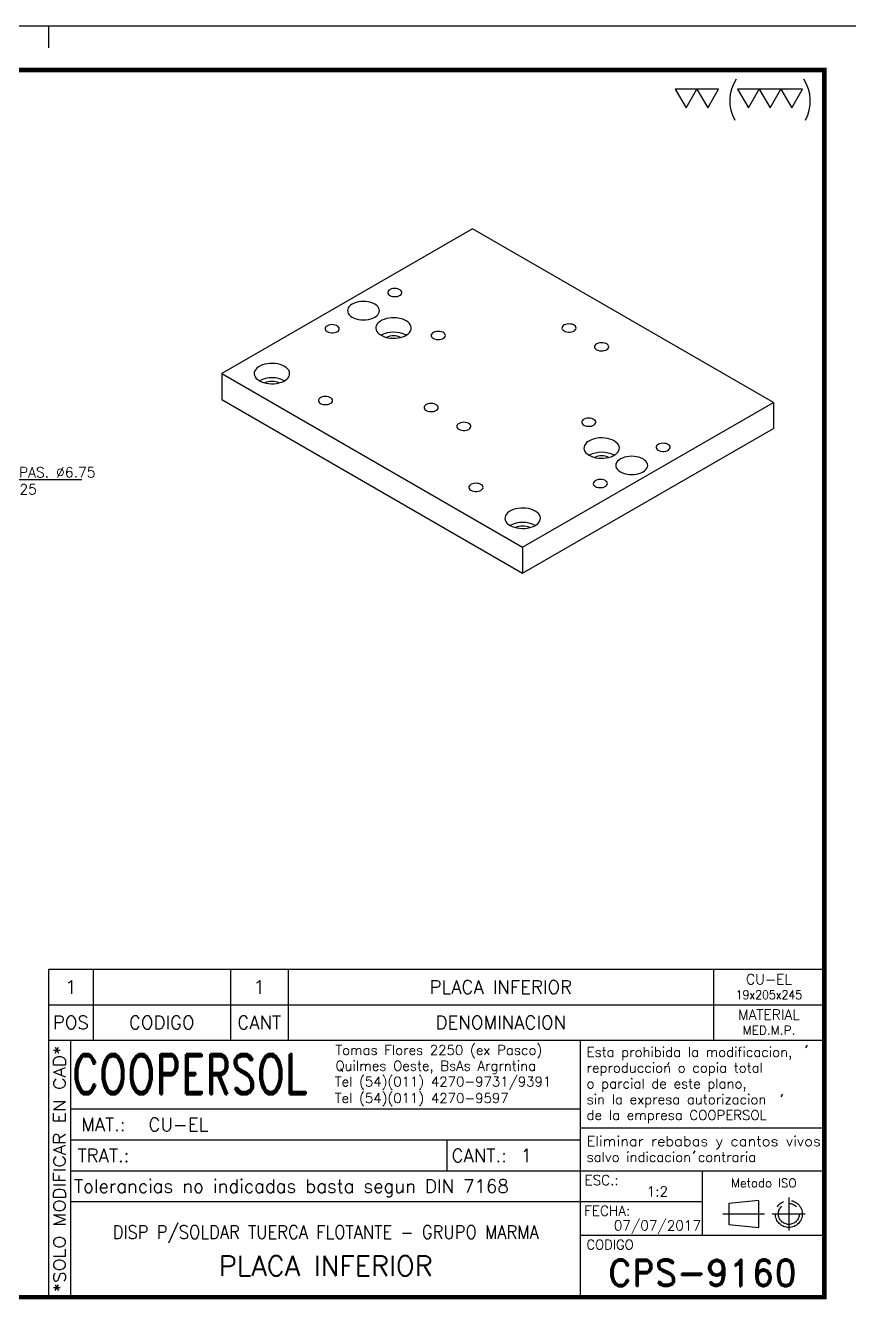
# Model space of a CAD drawing. Extents: x -13768 to 18086, y -10615 to 1188.
# Drawn here: x 5178 to 5549, y -1757 to -1178 of the extents above; entities that cross this region are included whole.
import ezdxf
from ezdxf import colors
from ezdxf.entities.mleader import LeaderData, LeaderLine
from ezdxf.enums import TextEntityAlignment as Align
from ezdxf.math import Vec2, Vec3

# ---------------------------------------------------------------- set-up
doc = ezdxf.new("R2010")
doc.units = 0
doc.header["$LTSCALE"] = 7.5
doc.header["$MEASUREMENT"] = 0
doc.linetypes.add('CENTER', pattern=[2, 1.25, -0.25, 0.25, -0.25])
doc.layers.get('0').update_dxf_attribs({"linetype": 'CONTINUOUS'})
for name, color, linetype in [('1', 1, 'CENTER'), ('CO', 3, 'CONTINUOUS'), ('FI', 1, 'CONTINUOUS')]:
    doc.layers.add(name, color=color, linetype=linetype)
doc.styles.add('ROMAND', font='ROMAND')
doc.styles.add('ROMANS', font='ROMANS.SHX')

# ---------------------------------------------------------------- blocks, each defined once
blk = doc.blocks.new('A3G')
blk.add_line((235, 292), (235, 297))
blk.add_lwpolyline([(0, 297), (420, 297), (420, 0), (0, 0)], close=True)
at = {"const_width": 1}
blk.add_lwpolyline([(25, 287), (410, 287), (410, 10), (25, 10)], close=True, dxfattribs=at)
blk = doc.blocks.new('COOPERSOLROT-02')
for p, q in [((0, 58), (175, 58)), ((0, 0), (0, 58)), ((5, 0), (5, 58)), ((120, 0), (120, 58)), ((175, 0), (175, 58)), ((5, 42.5), (120, 42.5)), ((120, 38.19), (175, 38.19)), ((5, 35.5), (120, 35.5)), ((89.89, 28.5), (89.89, 35.5)), ((5, 28.5), (175, 28.5)), ((147.5, 14), (147.5, 28.5)), ((147.5, 21.5), (5, 21.5)), ((120, 14), (175, 14)), ((0, 0), (175, 0))]:
    blk.add_line(p, q)
at = {"color": 1, "linetype": 'CENTER'}
blk.add_line((166.98, 22.51), (166.98, 15.06), dxfattribs=at)
for points in [[(152.09, 18.79), (161.93, 18.79)], [(163.26, 18.79), (170.71, 18.79)]]:
    blk.add_lwpolyline(points, dxfattribs=at)
at = {"layer": '1'}
for points in [[(170.85, 56.26), (171.21, 56.85)], [(139.66, 52.43), (140.02, 53.02)], [(165.28, 45.22), (165.64, 45.81)], [(145.46, 32.42), (145.82, 33.01)]]:
    blk.add_lwpolyline(points, dxfattribs=at)
blk.add_lwpolyline([(160.25, 18.79), (160.25, 21.83), (153.47, 21.16), (153.47, 16.41), (160.25, 15.74)], close=True, dxfattribs=at)
for radius in [3.05, 2.37]:
    blk.add_circle((166.98, 18.79), radius, dxfattribs=at)
at = {"style": 'ROMANS', "width": 0.996387}
blk.add_text('*SOLO MODIFICAR EN CAD*', height=2.7, rotation=90, dxfattribs=at).set_placement((3.77, 1.09), (3.77, 56.81), align=Align.FIT)
at = {"style": 'ROMAND', "width": 0.75}
blk.add_text('COOPERSOL', height=9, dxfattribs=at).set_placement((5.26, 45.85))
at = {"style": 'ROMANS'}
for s, p in [('MAT.:', (7.32, 37.47)), ('TRAT.:', (6.5, 30.47)), ('CANT.:', (90.89, 30.47)), ('Tolerancias no indicadas basta segun DIN 7168', (5.7, 23.56))]:
    blk.add_text(s, height=3, dxfattribs=at).set_placement(p)
for tag, height, style, p in [('CONJUNTO', 2.3, 'ROMANS', (62.5, 17.5)), ('SUBCONJUNTO', 3, 'ROMANS', (62.5, 11.5)), ('DENOMINACION', 4.5, 'ROMANS', (62.5, 4.75)), ('COD-PLA', 6, 'ROMAND', (147.5, 5.5))]:
    blk.add_attdef(tag, text='', height=height, dxfattribs=dict(style=style)).set_placement(p, align=Align.MIDDLE)
at = {"layer": '1', "style": 'ROMANS'}
for s, height, p in [('Tomas Flores 2250 (ex Pasco)', 2.2, (64.69, 54.68)), ('Esta prohibida la modificacion,', 2.2, (121.36, 54.23)), ('Quilmes Oeste, BsAs Argrntina', 2.2, (64.69, 51.12)), ('reproduccion o copia total', 2.2, (121.36, 50.67)), ('Tel (54)(011) 4270-9731/9391', 2.2, (64.55, 47.56)), ('o parcial de este plano,', 2.2, (121.36, 47.11)), ('Tel (54)(011) 4270-9597', 2.2, (64.55, 43.83)), ('sin la expresa autorizacion ', 2.2, (121.36, 43.55)), ('de la empresa COOPERSOL', 2.2, (121.36, 39.99)), ('salvo indicacion contraria', 2.2, (121.36, 30.54)), ('ESC.:', 2.25, (120.89, 25.29)), ('FECHA:', 2.25, (120.81, 18.36)), ('CODIGO', 2.16, (121.33, 10.78))]:
    blk.add_text(s, height=height, dxfattribs=at).set_placement(p)
at = {"layer": '1', "style": 'ROMANS', "width": 0.96139}
blk.add_text('Eliminar rebabas y cantos vivos', height=2.2, dxfattribs=at).set_placement((121.34, 34.1), (174.21, 34.1), align=Align.FIT)
at = {"layer": '1', "style": 'ROMANS'}
blk.add_text('Metodo ISO', height=1.948, dxfattribs=at).set_placement((161.34, 25.77), align=Align.MIDDLE)
for tag, p in [('MAT', (22.51, 37.47)), ('TRAT', (22.51, 30.47)), ('CANT', (106.49, 30.47))]:
    blk.add_attdef(tag, p, '', height=3, dxfattribs=at)
for tag, p in [('ESC', (137.33, 22.73)), ('FECHA', (137.33, 15.06))]:
    blk.add_attdef(tag, text='', height=2.25, dxfattribs=at).set_placement(p, align=Align.CENTER)
blk = doc.blocks.new('LISPIE')
blk.add_line((0, 0), (0, 8))
at = {"layer": 'FI', "color": 7}
for p, q in [((0, 8), (175, 8)), ((10, 8), (10, 0)), ((41, 8), (41, 0)), ((54, 8), (54, 0)), ((150, 8), (150, 0))]:
    blk.add_line(p, q, dxfattribs=at)
at = {"style": 'ROMANS'}
for tag, height, p in [('MATERIAL', 2.3, (162.5, 5.75)), ('POS', 3, (5, 4)), ('CODIGO', 3, (25.5, 4)), ('CANT', 3, (47.5, 4)), ('DENOMINACION', 3, (102, 4)), ('MED.M.P.', 2, (162.5, 2.25))]:
    blk.add_attdef(tag, text='', height=height, dxfattribs=at).set_placement(p, align=Align.MIDDLE)

msp = doc.modelspace()

# ---------------------------------------------------------------- linework, layer by layer
at = {"layer": 'CO'}
for points in [[(5475.7968, -1215.07809), (5480.68511, -1206.6113), (5470.9085, -1206.6113)], [(5485.57341, -1215.07809), (5490.46172, -1206.6113), (5480.68511, -1206.6113)], [(5503.88933, -1215.07809), (5508.77764, -1206.6113), (5499.00103, -1206.6113)], [(5513.66594, -1215.07809), (5518.55425, -1206.6113), (5508.77764, -1206.6113)], [(5523.44255, -1215.07809), (5528.33086, -1206.6113), (5518.55425, -1206.6113)]]:
    msp.add_lwpolyline(points, close=True, dxfattribs=at)
for centre, start, end in [((5513.24219, -1212.0094), 146.52396769, 209.02319079), ((5514.08969, -1212.0094), 330.97680921, 33.47603231)]:
    msp.add_arc(centre, 17.76447, start, end, dxfattribs=at)
at = {"layer": 'FI'}
for p, q in [((5379.40925, -1269.74448), (5266.27217, -1335.05712)), ((5515.17375, -1348.11965), (5379.40925, -1269.74448)), ((5266.27217, -1335.05712), (5402.03667, -1413.4323)), ((5266.27217, -1335.05712), (5266.27217, -1346.81531)), ((5266.27217, -1346.81531), (5402.03667, -1425.19049)), ((5402.03667, -1413.4323), (5515.17375, -1348.11965)), ((5515.17375, -1348.11965), (5515.17375, -1359.87784)), ((5402.03667, -1425.19049), (5515.17375, -1359.87784)), ((5402.03667, -1413.4323), (5402.03667, -1425.19049))]:
    msp.add_line(p, q, dxfattribs=at)
at = {"layer": 'FI', "flags": 128}
for points in [[(5342.07401, -1299.78829), (5342.65683, -1300.05433), (5343.33021, -1300.2356), (5344.05786, -1300.32233), (5344.80054, -1300.30986), (5345.51821, -1300.19884), (5346.1722, -1299.99528), (5346.72723, -1299.71013), (5347.1534, -1299.35878), (5347.42772, -1298.96016), (5347.5354, -1298.53577), (5347.47064, -1298.10848), (5347.23694, -1297.70133), (5346.84688, -1297.33627), (5346.32151, -1297.03297), (5345.68913, -1296.8078), (5344.98385, -1296.67288), (5344.24368, -1296.6355), (5343.50853, -1296.69767), (5342.81803, -1296.85603), (5342.20941, -1297.10205), (5341.71547, -1297.42246), (5341.36284, -1297.8), (5341.17054, -1298.21431), (5341.14893, -1298.64305), (5341.29918, -1299.06311), (5341.61318, -1299.45184), (5342.07401, -1299.78829)], [(5325.10345, -1309.58519), (5325.96256, -1310.00878), (5326.92589, -1310.34957), (5327.9697, -1310.59916), (5329.06829, -1310.75142), (5330.19462, -1310.80259), (5331.32095, -1310.75142), (5332.41954, -1310.59916), (5333.46335, -1310.34957), (5334.42667, -1310.00878), (5335.28579, -1309.58519), (5336.01954, -1309.08923), (5336.60987, -1308.53312), (5337.04223, -1307.93054), (5337.30597, -1307.29634), (5337.39462, -1306.64612), (5337.30597, -1305.99591), (5337.04223, -1305.3617), (5336.60987, -1304.75912), (5336.01954, -1304.20301), (5335.28579, -1303.70705), (5334.42667, -1303.28347), (5333.46335, -1302.94268), (5332.41954, -1302.69308), (5331.32095, -1302.54082), (5330.19462, -1302.48965), (5329.06829, -1302.54082), (5327.9697, -1302.69308), (5326.92589, -1302.94268), (5325.96256, -1303.28347), (5325.10345, -1303.70705), (5324.3697, -1304.20301), (5323.77937, -1304.75912), (5323.34701, -1305.3617), (5323.08326, -1305.99591), (5322.99462, -1306.64612), (5323.08326, -1307.29634), (5323.34701, -1307.93054), (5323.77937, -1308.53312), (5324.3697, -1309.08923), (5325.10345, -1309.58519)], [(5313.78974, -1316.11646), (5314.37256, -1316.38249), (5315.04594, -1316.56376), (5315.77358, -1316.65049), (5316.51627, -1316.63802), (5317.23394, -1316.52701), (5317.88793, -1316.32344), (5318.44296, -1316.03829), (5318.86913, -1315.68694), (5319.14345, -1315.28832), (5319.25113, -1314.86393), (5319.18637, -1314.43664), (5318.95267, -1314.02949), (5318.56261, -1313.66443), (5318.03724, -1313.36114), (5317.40486, -1313.13596), (5316.69958, -1313.00105), (5315.95941, -1312.96366), (5315.22426, -1313.02583), (5314.53376, -1313.18419), (5313.92514, -1313.43021), (5313.4312, -1313.75062), (5313.07857, -1314.12816), (5312.88627, -1314.54247), (5312.86466, -1314.97121), (5313.01491, -1315.39127), (5313.32891, -1315.78), (5313.78974, -1316.11646)], [(5338.11421, -1317.74927), (5339.02051, -1318.19952), (5340.03292, -1318.56675), (5341.12884, -1318.84278), (5342.28378, -1319.02143), (5343.47194, -1319.09871), (5344.66678, -1319.0729), (5345.84162, -1318.94458), (5346.97021, -1318.7166), (5348.02733, -1318.39407), (5348.98937, -1317.98418), (5349.83484, -1317.4961), (5350.54486, -1316.94072), (5351.10357, -1316.33046), (5351.49848, -1315.67894), (5351.72077, -1315.00073), (5351.76547, -1314.31096), (5351.6316, -1313.62504), (5351.32214, -1312.95831), (5350.84399, -1312.32565), (5350.20785, -1311.7412), (5349.42792, -1311.21801), (5348.52163, -1310.76776), (5347.50922, -1310.40053), (5346.4133, -1310.1245), (5345.25836, -1309.94585), (5344.0702, -1309.86857), (5342.87535, -1309.89438), (5341.70052, -1310.0227), (5340.57193, -1310.25068), (5339.51481, -1310.57321), (5338.55277, -1310.9831), (5337.7073, -1311.47118), (5336.99728, -1312.02656), (5336.43857, -1312.63682), (5336.04366, -1313.28834), (5335.82137, -1313.96655), (5335.77666, -1314.65632), (5335.91054, -1315.34224), (5336.22, -1316.00897), (5336.69815, -1316.64163), (5337.33429, -1317.22608), (5338.11421, -1317.74927)], [(5420.70429, -1315.78989), (5421.2871, -1316.05593), (5421.96049, -1316.2372), (5422.68813, -1316.32393), (5423.43081, -1316.31146), (5424.14849, -1316.20044), (5424.80247, -1315.99688), (5425.35751, -1315.71173), (5425.78367, -1315.36038), (5426.05799, -1314.96176), (5426.16567, -1314.53737), (5426.10092, -1314.11008), (5425.86721, -1313.70293), (5425.47716, -1313.33787), (5424.95178, -1313.03457), (5424.31941, -1312.8094), (5423.61412, -1312.67448), (5422.87396, -1312.6371), (5422.13881, -1312.69927), (5421.44831, -1312.85763), (5420.83968, -1313.10364), (5420.34574, -1313.42406), (5419.99312, -1313.8016), (5419.80082, -1314.2159), (5419.77921, -1314.64464), (5419.92945, -1315.0647), (5420.24346, -1315.45344), (5420.70429, -1315.78989)], [(5361.71461, -1319.14696), (5362.29743, -1319.413), (5362.97081, -1319.59427), (5363.69845, -1319.681), (5364.44113, -1319.66853), (5365.15881, -1319.55751), (5365.8128, -1319.35395), (5366.36783, -1319.0688), (5366.794, -1318.71745), (5367.06832, -1318.31883), (5367.176, -1317.89444), (5367.11124, -1317.46715), (5366.87754, -1317.06), (5366.48748, -1316.69494), (5365.96211, -1316.39164), (5365.32973, -1316.16647), (5364.62445, -1316.03155), (5363.88428, -1315.99417), (5363.14913, -1316.05634), (5362.45863, -1316.2147), (5361.85001, -1316.46072), (5361.35607, -1316.78113), (5361.00344, -1317.15867), (5360.81114, -1317.57297), (5360.78953, -1318.00171), (5360.93978, -1318.42177), (5361.25378, -1318.81051), (5361.71461, -1319.14696)], [(5435.41211, -1324.28054), (5435.99492, -1324.54657), (5436.66831, -1324.72784), (5437.39595, -1324.81458), (5438.13863, -1324.8021), (5438.85631, -1324.69109), (5439.51029, -1324.48752), (5440.06533, -1324.20238), (5440.49149, -1323.85102), (5440.76581, -1323.45241), (5440.8735, -1323.02801), (5440.80874, -1322.60072), (5440.57503, -1322.19357), (5440.18498, -1321.82851), (5439.6596, -1321.52522), (5439.02723, -1321.30004), (5438.32195, -1321.16513), (5437.58178, -1321.12774), (5436.84663, -1321.18991), (5436.15613, -1321.34827), (5435.5475, -1321.59429), (5435.05356, -1321.9147), (5434.70094, -1322.29224), (5434.50864, -1322.70655), (5434.48703, -1323.13529), (5434.63727, -1323.55535), (5434.95128, -1323.94408), (5435.41211, -1324.28054)], [(5283.24273, -1338.32276), (5284.14902, -1338.773), (5285.16143, -1339.14024), (5286.25735, -1339.41626), (5287.41229, -1339.59491), (5288.60045, -1339.6722), (5289.7953, -1339.64639), (5290.97014, -1339.51806), (5292.09872, -1339.29009), (5293.15584, -1338.96755), (5294.11788, -1338.55767), (5294.96336, -1338.06958), (5295.67338, -1337.51421), (5296.23208, -1336.90395), (5296.62699, -1336.25243), (5296.84928, -1335.57421), (5296.89399, -1334.88444), (5296.76011, -1334.19853), (5296.45065, -1333.5318), (5295.97251, -1332.89914), (5295.33637, -1332.31468), (5294.55644, -1331.79149), (5293.65014, -1331.34125), (5292.63773, -1330.97401), (5291.54182, -1330.69799), (5290.38688, -1330.51934), (5289.19871, -1330.44205), (5288.00387, -1330.46786), (5286.82903, -1330.59619), (5285.70045, -1330.82416), (5284.64333, -1331.1467), (5283.68128, -1331.55658), (5282.83581, -1332.04466), (5282.12579, -1332.60004), (5281.56708, -1333.2103), (5281.17218, -1333.86182), (5280.94989, -1334.54004), (5280.90518, -1335.22981), (5281.03905, -1335.91572), (5281.34852, -1336.58245), (5281.82666, -1337.21511), (5282.4628, -1337.79956), (5283.24273, -1338.32276)], [(5310.80292, -1348.53765), (5311.38574, -1348.80369), (5312.05912, -1348.98496), (5312.78677, -1349.07169), (5313.52945, -1349.05922), (5314.24712, -1348.9482), (5314.90111, -1348.74464), (5315.45614, -1348.45949), (5315.88231, -1348.10814), (5316.15663, -1347.70952), (5316.26431, -1347.28513), (5316.19955, -1346.85784), (5315.96585, -1346.45069), (5315.57579, -1346.08563), (5315.05042, -1345.78233), (5314.41804, -1345.55716), (5313.71276, -1345.42225), (5312.97259, -1345.38486), (5312.23744, -1345.44703), (5311.54694, -1345.60539), (5310.93832, -1345.85141), (5310.44438, -1346.17182), (5310.09175, -1346.54936), (5309.89945, -1346.96367), (5309.87784, -1347.39241), (5310.02809, -1347.81247), (5310.34209, -1348.2012), (5310.80292, -1348.53765)], [(5358.47889, -1351.71185), (5359.06171, -1351.97788), (5359.73509, -1352.15915), (5360.46273, -1352.24589), (5361.20541, -1352.23341), (5361.92309, -1352.1224), (5362.57708, -1351.91883), (5363.13211, -1351.63369), (5363.55828, -1351.28234), (5363.83259, -1350.88372), (5363.94028, -1350.45933), (5363.87552, -1350.03204), (5363.64182, -1349.62489), (5363.25176, -1349.25982), (5362.72639, -1348.95653), (5362.09401, -1348.73136), (5361.38873, -1348.59644), (5360.64856, -1348.55906), (5359.91341, -1348.62122), (5359.22291, -1348.77958), (5358.61428, -1349.0256), (5358.12035, -1349.34602), (5357.76772, -1349.72355), (5357.57542, -1350.13786), (5357.55381, -1350.5666), (5357.70406, -1350.98666), (5358.01806, -1351.3754), (5358.47889, -1351.71185)], [(5429.59686, -1358.33455), (5430.17968, -1358.60058), (5430.85306, -1358.78185), (5431.58071, -1358.86859), (5432.32339, -1358.85612), (5433.04106, -1358.7451), (5433.69505, -1358.54154), (5434.25008, -1358.25639), (5434.67625, -1357.90504), (5434.95057, -1357.50642), (5435.05825, -1357.08203), (5434.99349, -1356.65474), (5434.75979, -1356.24759), (5434.36973, -1355.88253), (5433.84436, -1355.57923), (5433.21198, -1355.35406), (5432.5067, -1355.21914), (5431.76653, -1355.18176), (5431.03138, -1355.24392), (5430.34088, -1355.40229), (5429.73226, -1355.6483), (5429.23832, -1355.96872), (5428.88569, -1356.34626), (5428.69339, -1356.76056), (5428.67178, -1357.1893), (5428.82203, -1357.60936), (5429.13603, -1357.9981), (5429.59686, -1358.33455)], [(5373.18671, -1360.20249), (5373.76953, -1360.46853), (5374.44291, -1360.6498), (5375.17055, -1360.73653), (5375.91323, -1360.72406), (5376.63091, -1360.61304), (5377.2849, -1360.40948), (5377.83993, -1360.12433), (5378.2661, -1359.77298), (5378.54042, -1359.37436), (5378.6481, -1358.94997), (5378.58334, -1358.52268), (5378.34964, -1358.11553), (5377.95958, -1357.75047), (5377.43421, -1357.44717), (5376.80183, -1357.222), (5376.09655, -1357.08708), (5375.35638, -1357.0497), (5374.62123, -1357.11187), (5373.93073, -1357.27023), (5373.32211, -1357.51625), (5372.82817, -1357.83666), (5372.47554, -1358.2142), (5372.28324, -1358.62851), (5372.26163, -1359.05725), (5372.41188, -1359.47731), (5372.72588, -1359.86604), (5373.18671, -1360.20249)], [(5432.018, -1371.95877), (5432.92429, -1372.40901), (5433.9367, -1372.77625), (5435.03262, -1373.05228), (5436.18756, -1373.23093), (5437.37572, -1373.30821), (5438.57057, -1373.2824), (5439.7454, -1373.15408), (5440.87399, -1372.9261), (5441.93111, -1372.60357), (5442.89315, -1372.19368), (5443.73862, -1371.7056), (5444.44864, -1371.15022), (5445.00735, -1370.53996), (5445.40226, -1369.88844), (5445.62455, -1369.21022), (5445.66926, -1368.52045), (5445.53538, -1367.83454), (5445.22592, -1367.16781), (5444.74777, -1366.53515), (5444.11163, -1365.9507), (5443.3317, -1365.42751), (5442.42541, -1364.97726), (5441.413, -1364.61003), (5440.31708, -1364.334), (5439.16214, -1364.15535), (5437.97398, -1364.07807), (5436.77913, -1364.10388), (5435.6043, -1364.2322), (5434.47571, -1364.46018), (5433.41859, -1364.78271), (5432.45655, -1365.1926), (5431.61108, -1365.68068), (5430.90106, -1366.23605), (5430.34235, -1366.84632), (5429.94744, -1367.49783), (5429.72515, -1368.17605), (5429.68044, -1368.86582), (5429.81432, -1369.55173), (5430.12378, -1370.21847), (5430.60193, -1370.85113), (5431.23807, -1371.43558), (5432.018, -1371.95877)], [(5463.13069, -1369.67283), (5463.71351, -1369.93886), (5464.38689, -1370.12013), (5465.11454, -1370.20687), (5465.85722, -1370.19439), (5466.5749, -1370.08338), (5467.22888, -1369.87981), (5467.78392, -1369.59467), (5468.21008, -1369.24331), (5468.4844, -1368.8447), (5468.59208, -1368.4203), (5468.52733, -1367.99301), (5468.29362, -1367.58586), (5467.90357, -1367.2208), (5467.37819, -1366.91751), (5466.74581, -1366.69233), (5466.04053, -1366.55742), (5465.30036, -1366.52004), (5464.56521, -1366.5822), (5463.87471, -1366.74056), (5463.26609, -1366.98658), (5462.77215, -1367.307), (5462.41952, -1367.68453), (5462.22722, -1368.09884), (5462.20561, -1368.52758), (5462.35586, -1368.94764), (5462.66986, -1369.33638), (5463.13069, -1369.67283)], [(5446.16013, -1379.46973), (5447.01925, -1379.89331), (5447.98257, -1380.2341), (5449.02638, -1380.4837), (5450.12497, -1380.63595), (5451.2513, -1380.68713), (5452.37763, -1380.63595), (5453.47622, -1380.4837), (5454.52003, -1380.2341), (5455.48335, -1379.89331), (5456.34247, -1379.46973), (5457.07622, -1378.97377), (5457.66655, -1378.41765), (5458.09891, -1377.81508), (5458.36266, -1377.18087), (5458.4513, -1376.53066), (5458.36266, -1375.88044), (5458.09891, -1375.24624), (5457.66655, -1374.64366), (5457.07622, -1374.08754), (5456.34247, -1373.59159), (5455.48335, -1373.168), (5454.52003, -1372.82721), (5453.47622, -1372.57762), (5452.37763, -1372.42536), (5451.2513, -1372.37418), (5450.12497, -1372.42536), (5449.02638, -1372.57762), (5447.98257, -1372.82721), (5447.01925, -1373.168), (5446.16013, -1373.59159), (5445.42638, -1374.08754), (5444.83605, -1374.64366), (5444.40369, -1375.24624), (5444.13994, -1375.88044), (5444.0513, -1376.53066), (5444.13994, -1377.18087), (5444.40369, -1377.81508), (5444.83605, -1378.41765), (5445.42638, -1378.97377), (5446.16013, -1379.46973)], [(5378.68517, -1387.72524), (5379.26799, -1387.99128), (5379.94137, -1388.17255), (5380.66902, -1388.25928), (5381.4117, -1388.24681), (5382.12937, -1388.13579), (5382.78336, -1387.93223), (5383.3384, -1387.64708), (5383.76456, -1387.29573), (5384.03888, -1386.89711), (5384.14656, -1386.47272), (5384.08181, -1386.04543), (5383.8481, -1385.63828), (5383.45805, -1385.27322), (5382.93267, -1384.96992), (5382.30029, -1384.74475), (5381.59501, -1384.60984), (5380.85484, -1384.57245), (5380.11969, -1384.63462), (5379.42919, -1384.79298), (5378.82057, -1385.039), (5378.32663, -1385.35941), (5377.974, -1385.73695), (5377.7817, -1386.15126), (5377.76009, -1386.58), (5377.91034, -1387.00006), (5378.22434, -1387.38879), (5378.68517, -1387.72524)], [(5434.84642, -1386.00099), (5435.42924, -1386.26702), (5436.10262, -1386.44829), (5436.83027, -1386.53503), (5437.57295, -1386.52255), (5438.29062, -1386.41154), (5438.94461, -1386.20797), (5439.49964, -1385.92283), (5439.92581, -1385.57148), (5440.20013, -1385.17286), (5440.30781, -1384.74847), (5440.24305, -1384.32118), (5440.00935, -1383.91403), (5439.61929, -1383.54896), (5439.09392, -1383.24567), (5438.46154, -1383.0205), (5437.75626, -1382.88558), (5437.01609, -1382.8482), (5436.28094, -1382.91036), (5435.59044, -1383.06872), (5434.98182, -1383.31474), (5434.48788, -1383.63516), (5434.13525, -1384.0127), (5433.94295, -1384.427), (5433.92134, -1384.85574), (5434.07159, -1385.2758), (5434.38559, -1385.66454), (5434.84642, -1386.00099)], [(5396.37981, -1403.63541), (5397.28611, -1404.08565), (5398.29852, -1404.45288), (5399.39444, -1404.72891), (5400.54937, -1404.90756), (5401.73754, -1404.98485), (5402.93238, -1404.95904), (5404.10722, -1404.83071), (5405.2358, -1404.60273), (5406.29292, -1404.2802), (5407.25497, -1403.87032), (5408.10044, -1403.38223), (5408.81046, -1402.82686), (5409.36917, -1402.2166), (5409.76407, -1401.56508), (5409.98637, -1400.88686), (5410.03107, -1400.19709), (5409.8972, -1399.51118), (5409.58773, -1398.84444), (5409.10959, -1398.21179), (5408.47345, -1397.62733), (5407.69352, -1397.10414), (5406.78723, -1396.6539), (5405.77482, -1396.28666), (5404.6789, -1396.01064), (5403.52396, -1395.83198), (5402.3358, -1395.7547), (5401.14095, -1395.78051), (5399.96612, -1395.90884), (5398.83753, -1396.13681), (5397.78041, -1396.45935), (5396.81837, -1396.86923), (5395.97289, -1397.35731), (5395.26287, -1397.91269), (5394.70417, -1398.52295), (5394.30926, -1399.17447), (5394.08697, -1399.85269), (5394.04226, -1400.54246), (5394.17614, -1401.22837), (5394.4856, -1401.8951), (5394.96374, -1402.52776), (5395.59989, -1403.11221), (5396.37981, -1403.63541)]]:
    msp.add_lwpolyline(points, dxfattribs=at)
at = {"layer": 'FI'}
for centre, radius, start, end in [((5343.77107, -1328.57086), 12.21003, 62.40489796, 117.59510204), ((5343.77107, -1326.20471), 8.20209, 66.33073436, 113.66926564), ((5288.89958, -1349.14435), 12.21003, 62.40489796, 117.59510204), ((5288.89958, -1346.7782), 8.20209, 66.33073436, 113.66926564), ((5437.67485, -1382.78036), 12.21003, 62.40489796, 117.59510204), ((5437.67485, -1380.41421), 8.20209, 66.33073436, 113.66926564), ((5402.03667, -1414.45699), 12.21003, 62.40489796, 117.59510204), ((5402.03667, -1412.09085), 8.20209, 66.33073436, 113.66926564)]:
    msp.add_arc(centre, radius, start, end, dxfattribs=at)

# ---------------------------------------------------------------- block references
at = {"xscale": 2, "yscale": 2, "zscale": 2}
msp.add_blockref('A3G', (4718.1677, -1771.99346), dxfattribs=at)
ref = msp.add_blockref('LISPIE', (5188.1677, -1619.99346), dxfattribs=dict(xscale=2, yscale=2, zscale=2))
ref.add_attrib('POS', '1', dxfattribs={"height": 6, "style": 'ROMANS'}).set_placement((5198.1677, -1611.99346), align=Align.MIDDLE)
ref.add_attrib('DENOMINACION', 'PLACA INFERIOR', dxfattribs={"height": 6, "style": 'ROMANS'}).set_placement((5392.1677, -1611.99346), align=Align.MIDDLE)
ref.add_attrib('CANT', '1', dxfattribs={"height": 6, "style": 'ROMANS'}).set_placement((5283.1677, -1611.99346), align=Align.MIDDLE)
ref.add_attrib('MED.M.P.', '19x205x245', dxfattribs={"height": 4, "style": 'ROMANS', "width": 0.9}).set_placement((5513.1677, -1615.49346), align=Align.MIDDLE)
ref.add_attrib('MATERIAL', 'CU-EL', dxfattribs={"height": 4.6, "style": 'ROMANS'}).set_placement((5513.1677, -1608.49346), align=Align.MIDDLE)
msp.add_blockref('LISPIE', (5188.1677, -1635.99346), dxfattribs=at).add_auto_attribs({'POS': 'POS', 'DENOMINACION': 'DENOMINACION', 'CANT': 'CANT', 'CODIGO': 'CODIGO', 'MED.M.P.': 'MED.M.P.', 'MATERIAL': 'MATERIAL'})
ref = msp.add_blockref('COOPERSOLROT-02', (5188.1677, -1751.99346), dxfattribs=dict(xscale=2, yscale=2, zscale=2))
ref.add_attrib('COD-PLA', 'CPS-9160', dxfattribs={"height": 12, "style": 'ROMAND'}).set_placement((5483.1677, -1740.99346), align=Align.MIDDLE)
ref.add_attrib('FECHA', '07/07/2017', dxfattribs={"layer": '1', "height": 4.5, "style": 'ROMANS'}).set_placement((5462.83706, -1721.87146), align=Align.CENTER)
ref.add_attrib('MAT', 'CU-EL ', (5233.17829, -1677.05716), dxfattribs={"layer": '1', "height": 6, "style": 'ROMANS'})
ref.add_attrib('ESC', '1:2', dxfattribs={"layer": '1', "height": 4.5, "style": 'ROMANS'}).set_placement((5462.83706, -1706.53636), align=Align.CENTER)
ref.add_attrib('CANT', '1', (5401.14889, -1691.05716), dxfattribs={"layer": '1', "height": 6, "style": 'ROMANS'})
ref.add_attrib('DENOMINACION', 'PLACA INFERIOR', dxfattribs={"height": 9, "style": 'ROMANS'}).set_placement((5313.1677, -1737.91783), align=Align.MIDDLE)
ref.add_attrib('SUBCONJUNTO', 'DISP P/SOLDAR TUERCA FLOTANTE - GRUPO MARMA', dxfattribs={"height": 6, "style": 'ROMANS', "width": 0.9}).set_placement((5313.1677, -1723.03776), align=Align.MIDDLE)

# ---------------------------------------------------------------- leaders
at = {"layer": 'CO'}
ml = msp.add_multileader_mtext('Standard', dxfattribs=at)
ml.set_content('12 AGUJ. PAS. %%C6.75\\PRM 8 x 1.25', color=7, style='ROMANS')
ml.set_leader_properties(color=256, linetype='ByLayer', lineweight=-1)
ml.build(insert=Vec2(0, 0))
ml.multileader.update_dxf_attribs({"text_left_attachment_type": 6, "text_right_attachment_type": 5, "dogleg_length": 4, "arrow_head_size": 4.6, "scale": 2})
ctx = ml.context
ctx.base_point, ctx.scale, ctx.char_height, ctx.arrow_head_size, ctx.plane_origin = Vec3(5141.40149, -1382.84726), 2, 4.6, 4.6, Vec3(5090.34828, -1460.56562)
ctx.left_attachment, ctx.right_attachment = 6, 5
notes = []
notes.append((ctx, [(0, (1, 1, 0), (5133.40149, -1382.84726), (1, 0), 8, [(0, [(5090.34828, -1460.56562)], 0, [])])]))
ctx.mtext.insert, ctx.mtext.flow_direction = Vec3(5143.40149, -1377.32726), 5
for ctx, leaders in notes:
    for number, flags, end, landing, length, lines in leaders:
        leader = LeaderData()
        leader.index, (leader.has_last_leader_line, leader.has_dogleg_vector, leader.attachment_direction) = number, flags
        leader.last_leader_point, leader.dogleg_vector, leader.dogleg_length = Vec3(end), Vec3(landing), length
        for number, points, colour, breaks in lines:
            line = LeaderLine()
            line.index, line.vertices, line.color, line.breaks = number, Vec3.list(points), colors.encode_raw_color(colour), breaks
            leader.lines.append(line)
        ctx.leaders.append(leader)

doc.saveas('drawing.dxf')
